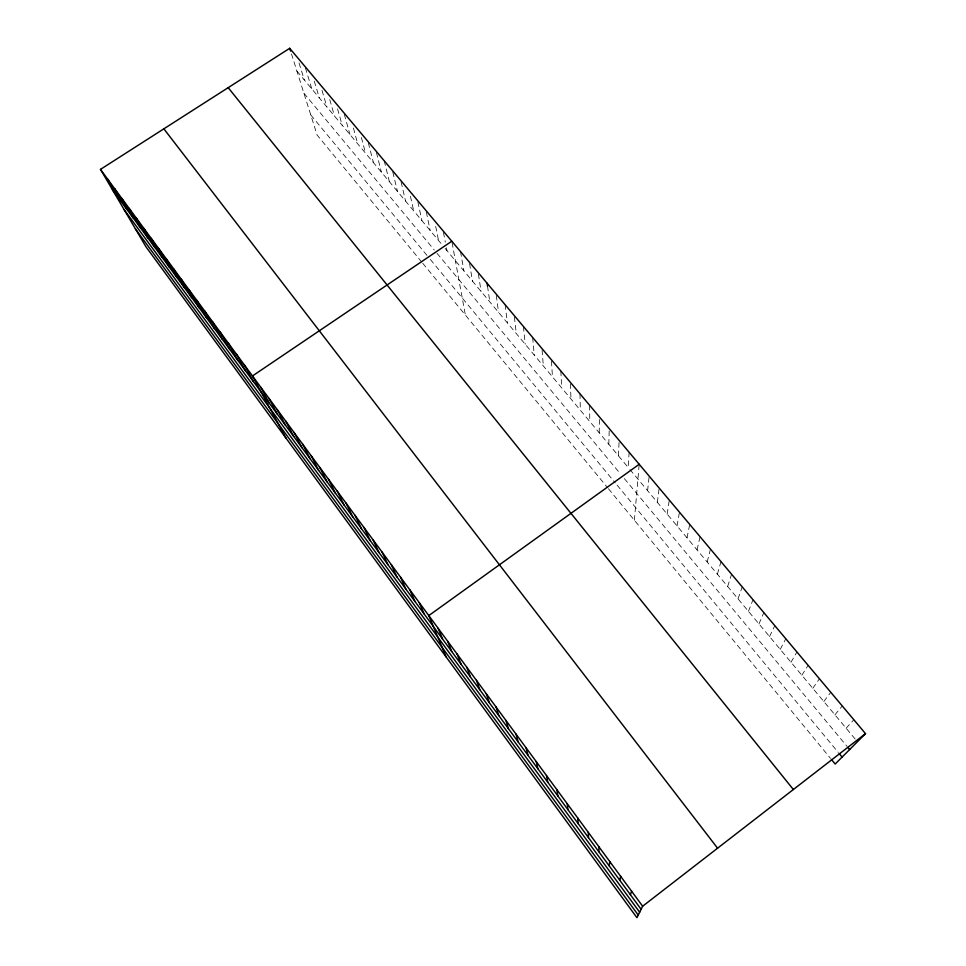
<?xml version="1.0" encoding="UTF-8"?>
<svg xmlns="http://www.w3.org/2000/svg" width="966" height="966" viewBox="0 0 966 966"><rect width="100%" height="100%" fill="white"/><g stroke="black" fill="none" stroke-linecap="round" stroke-linejoin="round"><path stroke-width="0.72" stroke-dasharray="4.83 3.62" d="M599.234 432.804L599.415 416.914M608.797 444.251L609.208 430.039M618.433 455.783L619.085 441.8M629.144 452.293L628.142 467.399L443.201 246.113M634.396 520.251L639.202 464.272M647.594 490.68L649.152 476.105M657.339 502.332L659.174 488.035M667.156 514.081L669.281 500.062M677.045 525.915L679.46 512.185M687.019 537.845L689.724 524.393M697.054 549.859L700.06 536.71M707.172 561.958L710.493 549.111M717.376 574.166L720.998 561.62M727.652 586.459L731.576 574.215M738 598.848L742.25 586.917M748.445 611.333L753.009 599.729M758.95 623.915L763.852 612.637M769.552 636.594L774.792 625.642M780.238 649.381L785.805 638.768M790.997 662.265L796.926 651.99M801.852 675.246L808.119 665.32M812.792 688.335L819.41 678.76M823.817 701.521L830.796 692.308M834.926 714.828L842.28 705.965M846.131 728.231L853.847 719.742M296.9 71.061L442.271 245.002M629.917 469.524L855.55 739.485M303.892 93.195L434.265 249.989M436.982 253.249L620.57 474.04M624.35 478.581L846.916 746.247M310.762 114.93L428.602 257.354M430.353 259.468L615.233 482.915M617.057 485.113L838.247 752.442M421.768 262.112L317.126 135.059L291.503 53.987M422.722 263.259L607.554 487.661M608.435 488.736L830.506 758.346M299.049 62.983L304.326 79.949M305.353 67.813L311.801 88.884M314.288 81.144L319.323 97.892M321.992 90.321L326.906 106.96M329.744 99.558L334.526 116.089M337.545 108.856L342.205 125.266M344.294 114.242L349.934 134.516M353.411 128.019L357.722 143.837M361.381 137.51L365.559 153.208M368.3 142.811L373.444 162.65M376.402 152.471L381.389 172.153M384.226 160.803L389.383 181.717M392.8 171.996L397.437 191.353M401.107 181.946L405.539 201.049M410.429 196.255L413.702 210.817M417.855 201.882L421.925 220.659M426.308 211.965L430.208 230.56M435.69 226.358L438.54 240.534M443.418 232.323L445.314 242.152M446.389 247.767L446.932 250.58M452.064 242.623L465.383 315.061M460.528 251.619L463.897 270.878M469.561 263.537L472.471 281.142M478.399 274.054L481.104 291.466M487.504 286.093L489.81 301.875M496.258 295.33L498.565 312.356M505.109 304.676L507.392 322.91M514.383 316.908L516.267 333.548M523.415 326.46L525.226 344.246M532.664 337.472L534.234 355.041M542.095 350.006L543.315 365.909M551.465 361.163L552.467 376.849M560.835 371.004L561.681 387.873M570.423 383.731L570.966 398.982M579.986 393.79L580.325 410.176M589.658 405.309L589.743 421.454"/><path stroke-width="1.45" d="M598.811 851.71L599.005 846.904M609.256 865.922L609.775 861.551M619.798 880.268L620.643 876.319M630.412 894.721L631.595 891.207M865.524 733.641L642.644 906.229L636.944 917.7L145.926 246.728L100.476 169.388L289.703 48.3L865.524 733.641L835.179 764.021L831.436 759.481M639.202 464.272L428.795 615.596L446.099 656.904M451.81 241.234L252.476 375.955L285.984 438.117M847.822 747.334L849.645 749.531M839.2 753.601L842.098 757.09M228.193 87.664L793.352 789.524M163.858 128.828L717.581 848.196M100.476 169.388L642.644 906.229M112.418 189.698L641.122 909.296M124.022 209.441L639.661 912.242M135.397 228.809L638.236 915.092M114.725 188.744L126.401 208.728M107.576 179.036L119.386 199.189M121.921 198.537L133.465 218.34M129.178 208.378L140.577 228.024M136.472 218.304L147.726 237.769M143.825 228.302L154.934 247.574M151.227 238.361L162.203 257.451M158.69 248.491L169.509 267.401M166.2 258.695L176.863 277.423M173.759 268.971L184.277 287.506M181.379 279.331L191.739 297.661M189.046 289.752L199.25 307.888M196.774 300.257L206.821 318.188M204.563 310.835L214.44 328.561M212.399 321.497L222.12 339.006M220.296 332.219L229.848 349.523M228.254 343.039L237.624 360.125M236.272 353.93L245.473 370.787M244.338 364.894L253.37 381.534M260.663 387.088L269.333 403.269M268.922 398.306L277.399 414.257M277.23 409.608L285.525 425.318M285.61 420.995L293.712 436.463M294.062 432.466L301.972 447.681M302.563 444.034L310.279 458.995M311.137 455.674L318.647 470.394M319.77 467.411L327.076 481.865M328.476 479.245L335.576 493.433M337.243 491.163L344.137 505.073M346.082 503.177L352.759 516.822M354.981 515.276L361.441 528.644M363.965 527.472L370.207 540.562M373.009 539.765L379.022 552.564M382.125 552.154L387.909 564.663M391.315 564.639L396.869 576.847M400.576 577.233L405.889 589.139M409.91 589.912L414.994 601.516M419.316 602.699L424.159 613.99M438.178 628.347L442.525 638.997M447.632 641.195L451.726 651.519M457.16 654.139L460.999 664.149M466.771 667.192L470.357 676.864M476.455 680.354L479.776 689.688M486.212 693.624L489.267 702.608M496.053 706.991L498.83 715.637M289.703 48.3L290.609 51.15M505.967 720.479L508.478 728.762M515.977 734.063L518.199 741.985M526.059 747.769L527.991 755.315M536.215 761.582L537.869 768.755M546.466 775.505L547.819 782.303M556.802 789.548L557.853 795.96M487.081 283.219L487.504 286.093M567.223 803.712L567.972 809.725M577.728 817.997L578.163 823.612M588.318 832.39L588.451 837.594"/></g></svg>
